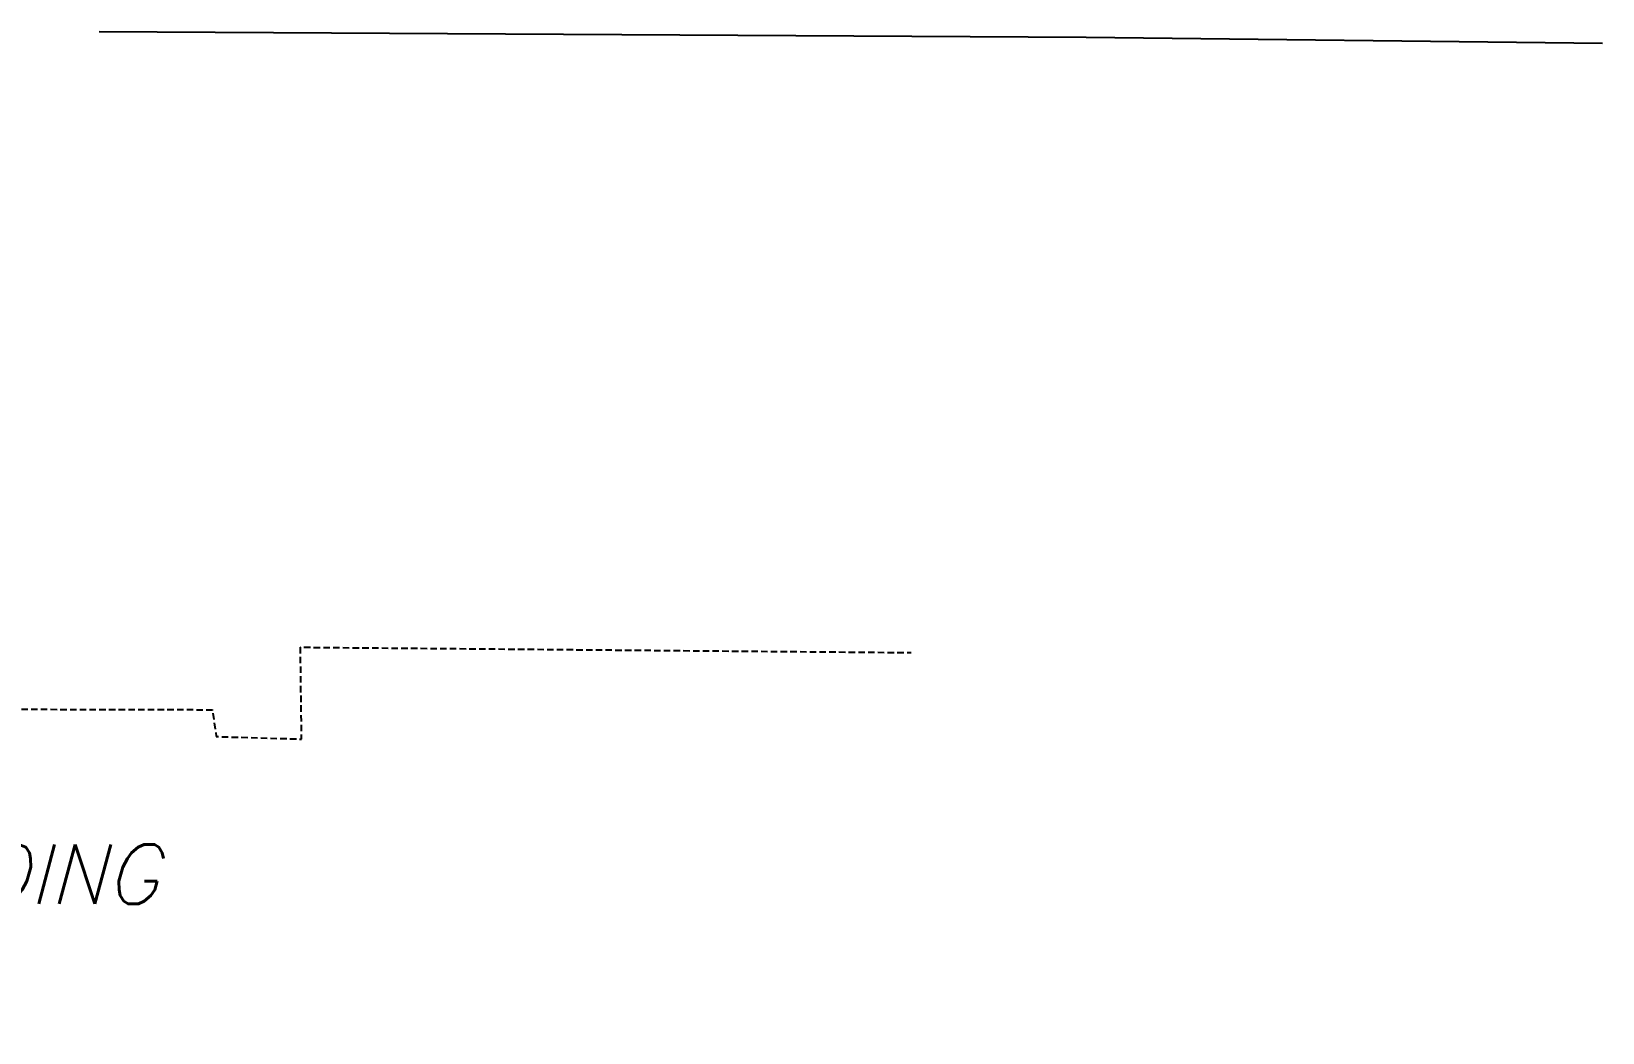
# Model space of a CAD drawing. Header units: feet. Extents: x 6430745 to 6432191, y 1887663 to 1888575.
# Drawn here: x 6431929.9 to 6431990.5, y 1887867.3 to 1887905.9 of the extents above; entities that cross this region are included whole.
import ezdxf
from ezdxf.lldxf.tags import DXFTag

# ---------------------------------------------------------------- set-up
doc = ezdxf.new("R2010")
doc.units = ezdxf.units.FT
doc.header["$MEASUREMENT"] = 0
doc.linetypes.add('DASHED2', pattern=[0.375, 0.25, -0.125])
for name, color, linetype, lineweight in [('VF-BLDG-OVHD-LINE-', 253, 'DASHED2', 25), ('VF-FENC-LINE-', 253, 'FENCE', 25), ('VF-TOPO-TEXT-', 253, 'Continuous', 25)]:
    doc.layers.add(name, color=color, linetype=linetype, lineweight=lineweight)
doc.styles.add('CG-Boundary', font='simplex.shx', dxfattribs={"oblique": 15, "height": 0.115})
doc.styles.get("Standard").update_dxf_attribs({"font": 'arial.ttf'})
tags = doc.linetypes.add('FENCE', pattern='A,0.5,-0.03,["X",Standard,S=0.08,R=0,X=0,Y=-0.04],-0.08,0.5', length=1.11).pattern_tags.tags
tags[6] = DXFTag(74, 10)

msp = doc.modelspace()

# ---------------------------------------------------------------- linework, layer by layer
at = {"layer": 'VF-BLDG-OVHD-LINE-', "flags": 128}
msp.add_lwpolyline([(6431896.53, 1887867.275), (6431896.427, 1887883.462), (6431916.41, 1887883.49), (6431916.601, 1887877.885), (6431925.863, 1887877.86), (6431925.853, 1887879.753), (6431936.907, 1887879.727), (6431937.057, 1887878.691), (6431940.345, 1887878.595), (6431940.302, 1887882.136), (6431963.843, 1887881.929)], dxfattribs=at)
at = {"layer": 'VF-FENC-LINE-', "ltscale": 0.6, "flags": 128}
msp.add_lwpolyline([(6431932.54, 1887905.885), (6431970.588, 1887905.661), (6431990.501, 1887905.432)], dxfattribs=at)

# ---------------------------------------------------------------- texts
at = {"layer": 'VF-TOPO-TEXT-', "insert": (6431921.044, 1887874.535), "char_height": 2.3, "width": 40.97158, "attachment_point": 1, "style": 'CG-Boundary'}
msp.add_mtext('BUILDING', dxfattribs=at)

doc.saveas('drawing.dxf')
